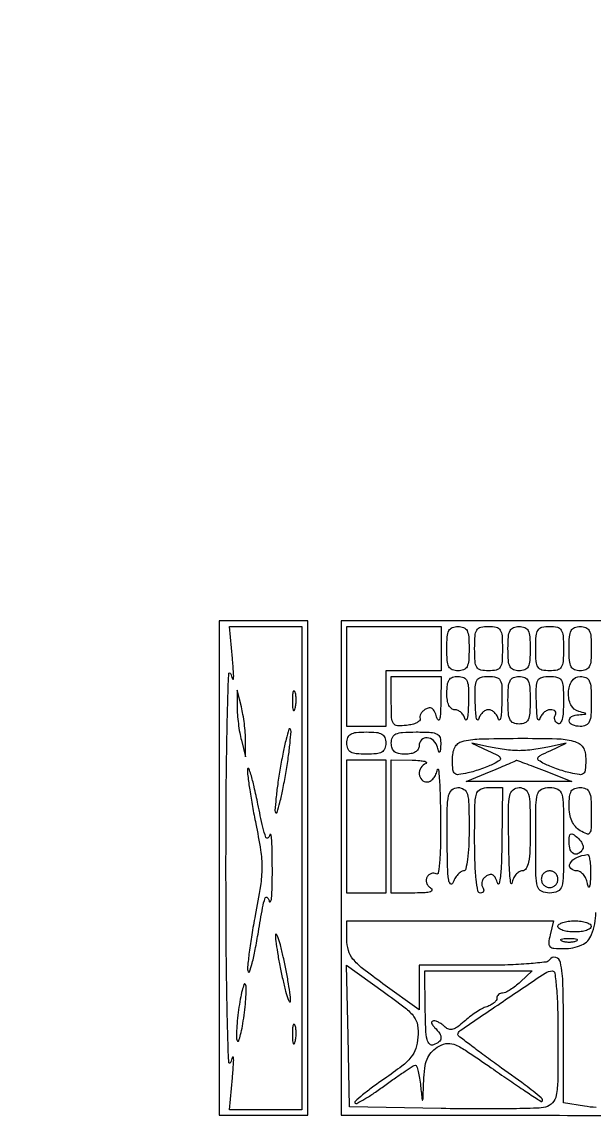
# Model space of a CAD drawing. Extents: x 23 to 255, y 40 to 184.
# Drawn here: x 23.39 to 32.11, y 167.55 to 184.24 of the extents above; entities that cross this region are included whole.
import ezdxf

# ---------------------------------------------------------------- set-up
doc = ezdxf.new("R2010")
doc.units = 0
doc.header["$MEASUREMENT"] = 0

msp = doc.modelspace()

# ---------------------------------------------------------------- linework, layer by layer
for points in [[(207.919475, 175.632891, 0.000007), (191.762556, 175.634099, 0.00002)], [(173.0434, 175.634494, 0.000013), (151.49745, 175.633531)], [(64.5921, 175.122), (34.1784, 175.122), (34.1784, 172.584), (34.1784, 170.046), (33.9669, 170.046), (33.7554, 170.046), (33.7554, 172.584), (33.7554, 175.122), (31.0059, 175.122), (28.2564, 175.122), (28.2564, 171.3573), (28.2564, 167.5926), (31.2174, 167.5926, -0.000802), (33.148325, 167.589503, -0.013469), (33.787125, 167.570241, -0.04187), (34.096236, 167.526438, -0.349897)], [(32.13941, 167.711061, -0.025919), (31.95765, 167.7315), (31.6404, 167.783939), (31.6404, 168.914969, 0.006655), (31.631484, 169.584789, 0.043229), (31.593478, 169.919618, 0.283107), (31.520733, 169.997516, 0.332788), (31.4289, 169.9614, -0.229563), (31.374039, 169.926551, -0.007969), (31.115336, 169.900941, -0.013028), (30.793827, 169.882698, -0.007657), (30.408707, 169.8768), (29.4408, 169.8768), (29.4408, 169.538861), (29.4408, 169.200922), (28.8909, 169.596511, -0.009618), (28.579131, 169.830021, -0.056575), (28.433377, 169.972808, -0.101453), (28.364508, 170.104953, -0.069667), (28.341, 170.27285), (28.341, 170.5536), (29.915271, 170.5536), (31.489543, 170.5536), (31.43646, 170.3421, 0.03342), (31.414483, 170.220699, 0.226304), (31.433888, 170.164565, 0.179813), (31.493429, 170.13675, 0.020303), (31.644831, 170.1306, 0.102685), (31.918268, 170.187354, 0.203785), (32.06794, 170.345011, 0.080955), (32.134327, 170.679712, 0.008562)], [(32.839278, 167.257218, -0.000591), (30.2868, 167.2542)]]:
    msp.add_lwpolyline(points, format="xyb")
for points in [[(26.3952, 171.3573), (26.3952, 167.5926), (27.072, 167.5926), (27.7488, 167.5926), (27.7488, 171.3573), (27.7488, 175.122), (27.072, 175.122), (26.3952, 175.122)], [(29.7792, 174.699), (29.7792, 174.3606), (29.3562, 174.3606), (28.9332, 174.3606), (28.9332, 173.9376), (28.9332, 173.5146), (28.6371, 173.5146), (28.341, 173.5146), (28.341, 174.276), (28.341, 175.0374), (29.0601, 175.0374), (29.7792, 175.0374)], [(28.9332, 171.9918), (28.9332, 170.9766), (28.6371, 170.9766), (28.341, 170.9766), (28.341, 171.9918), (28.341, 173.007), (28.6371, 173.007), (28.9332, 173.007)]]:
    msp.add_lwpolyline(points, close=True)
for points in [[(27.653165, 171.3573), (27.653165, 167.6772), (27.102695, 167.6772), (26.552225, 167.6772), (26.596763, 168.16365, 0.003887), (26.615564, 168.388212, 0.047012), (26.61399, 168.474722, 0.768635), (26.599086, 168.476944, 0.034094), (26.57056, 168.3963, -0.85721), (26.541027, 168.399812, -0.002804), (26.519765, 169.12048, -0.004102), (26.504558, 170.090072, -0.00187), (26.499819, 171.3573, -0.00187), (26.504558, 172.624528, -0.004102), (26.519765, 173.59412, -0.002804), (26.541027, 174.314788, -0.85721), (26.57056, 174.3183, 0.034094), (26.599086, 174.237656, 0.768635), (26.61399, 174.239878, 0.047012), (26.615564, 174.326388, 0.003887), (26.596763, 174.55095), (26.552225, 175.0374), (27.102695, 175.0374), (27.653165, 175.0374)], [(30.2022, 174.699, -0.017388), (30.19587, 174.517039, -0.098846), (30.170475, 174.42405, -0.184152), (30.119426, 174.377163, -0.094959), (30.033, 174.3606, -0.094959), (29.946574, 174.377163, -0.184152), (29.895525, 174.42405, -0.098846), (29.87013, 174.517039, -0.017388), (29.8638, 174.699, -0.017388), (29.87013, 174.880961, -0.098846), (29.895525, 174.97395, -0.184152), (29.946574, 175.020837, -0.094959), (30.033, 175.0374, -0.094959), (30.119426, 175.020837, -0.184152), (30.170475, 174.97395, -0.098846), (30.19587, 174.880961, -0.017388)], [(30.7098, 174.699, -0.016149), (30.703455, 174.502597, -0.124134), (30.675431, 174.41559, -0.201266), (30.615756, 174.373439, -0.05449), (30.4983, 174.3606, -0.05449), (30.380844, 174.373439, -0.201266), (30.321169, 174.41559, -0.124134), (30.293145, 174.502597, -0.016149), (30.2868, 174.699, -0.016149), (30.293145, 174.895403, -0.124134), (30.321169, 174.98241, -0.201266), (30.380844, 175.024561, -0.05449), (30.4983, 175.0374, -0.05449), (30.615756, 175.024561, -0.201266), (30.675431, 174.98241, -0.124134), (30.703455, 174.895403, -0.016149)], [(31.1328, 174.699, -0.017388), (31.12647, 174.517039, -0.098846), (31.101075, 174.42405, -0.184152), (31.050026, 174.377163, -0.094959), (30.9636, 174.3606, -0.094959), (30.877174, 174.377163, -0.184152), (30.826125, 174.42405, -0.098846), (30.80073, 174.517039, -0.017388), (30.7944, 174.699, -0.017388), (30.80073, 174.880961, -0.098846), (30.826125, 174.97395, -0.184152), (30.877174, 175.020837, -0.094959), (30.9636, 175.0374, -0.094959), (31.050026, 175.020837, -0.184152), (31.101075, 174.97395, -0.098846), (31.12647, 174.880961, -0.017388)], [(31.6404, 174.699, -0.016149), (31.634055, 174.502597, -0.124134), (31.606031, 174.41559, -0.201266), (31.546356, 174.373439, -0.05449), (31.4289, 174.3606, -0.05449), (31.311444, 174.373439, -0.201266), (31.251769, 174.41559, -0.124134), (31.223745, 174.502597, -0.016149), (31.2174, 174.699, -0.016149), (31.223745, 174.895403, -0.124134), (31.251769, 174.98241, -0.201266), (31.311444, 175.024561, -0.05449), (31.4289, 175.0374, -0.05449), (31.546356, 175.024561, -0.201266), (31.606031, 174.98241, -0.124134), (31.634055, 174.895403, -0.016149)], [(32.0634, 174.699, -0.017388), (32.05707, 174.517039, -0.098846), (32.031675, 174.42405, -0.184152), (31.980626, 174.377163, -0.094959), (31.8942, 174.3606, -0.094959), (31.807774, 174.377163, -0.184152), (31.756725, 174.42405, -0.098846), (31.73133, 174.517039, -0.017388), (31.725, 174.699, -0.017388), (31.73133, 174.880961, -0.098846), (31.756725, 174.97395, -0.184152), (31.807774, 175.020837, -0.094959), (31.8942, 175.0374, -0.094959), (31.980626, 175.020837, -0.184152), (32.031675, 174.97395, -0.098846), (32.05707, 174.880961, -0.017388)], [(29.770767, 173.87415, -0.007433), (29.764458, 173.698222, -0.05944), (29.750795, 173.618365, -0.605596), (29.731072, 173.614499, -0.097897), (29.707317, 173.660114, 0.041039), (29.676023, 173.741521, 0.128617), (29.638355, 173.785805, 0.187605), (29.593098, 173.796842, 0.106753), (29.539324, 173.777555, 0.056097), (29.498229, 173.745053, 0.065829), (29.467871, 173.705782, 0.076963), (29.452313, 173.666024, 0.14614), (29.454724, 173.632041, -0.293534), (29.448177, 173.601315, -0.081946), (29.406424, 173.571109, -0.055354), (29.337587, 173.545813, -0.031764), (29.25045, 173.530131, -0.041038), (29.111482, 173.525609, -0.241272), (29.050221, 173.560928, -0.133908), (29.022881, 173.64685, -0.010461), (29.0178, 173.889681), (29.0178, 174.276), (29.3985, 174.276), (29.7792, 174.276)], [(30.192386, 173.87415, -0.009495), (30.186068, 173.728686, -0.031619), (30.17409, 173.633833, -0.227697), (30.159157, 173.613632, -0.483558), (30.143883, 173.62035, 0.071619), (30.120052, 173.676936, 0.07028), (30.081104, 173.72491, 0.075733), (30.033525, 173.757277, 0.112012), (29.984497, 173.7684, -0.167576), (29.933475, 173.785994, -0.116208), (29.895008, 173.834024, -0.07678), (29.871291, 173.913313, -0.03436), (29.8638, 174.0222, -0.030703), (29.871605, 174.149178, -0.116834), (29.89905, 174.223125, -0.166173), (29.950488, 174.26251, -0.081208), (30.033, 174.276, -0.104189), (30.121301, 174.257398, -0.196975), (30.170948, 174.205845, -0.088642), (30.192438, 174.100252, -0.012094)], [(30.699986, 173.87415, -0.009495), (30.693668, 173.728686, -0.031619), (30.68169, 173.633833, -0.227697), (30.666757, 173.613632, -0.483558), (30.651483, 173.62035, 0.068007), (30.628127, 173.676942, 0.068913), (30.590526, 173.72491, 0.075394), (30.544959, 173.757294, 0.117373), (30.4983, 173.7684, 0.117373), (30.451641, 173.757294, 0.075394), (30.406074, 173.72491, 0.068913), (30.368473, 173.676942, 0.068007), (30.345117, 173.62035, -0.483558), (30.329843, 173.613632, -0.227697), (30.31491, 173.633833, -0.031619), (30.302932, 173.728686, -0.009495), (30.296614, 173.87415, -0.010911), (30.29598, 174.11826, -0.111948), (30.320039, 174.215646, -0.220871), (30.378123, 174.261746, -0.059097), (30.4983, 174.276, -0.059097), (30.618477, 174.261746, -0.220871), (30.676561, 174.215646, -0.111948), (30.70062, 174.11826, -0.010911)], [(31.1328, 173.913429, -0.015277), (31.126754, 173.7156, -0.094158), (31.10178, 173.617329, -0.186712), (31.050743, 173.568332, -0.09928), (30.9636, 173.550857, -0.09928), (30.876457, 173.568332, -0.186712), (30.82542, 173.617329, -0.094158), (30.800446, 173.7156, -0.015277), (30.7944, 173.913429, -0.015277), (30.800446, 174.111257, -0.094158), (30.82542, 174.209529, -0.186712), (30.876457, 174.258525, -0.09928), (30.9636, 174.276, -0.09928), (31.050743, 174.258525, -0.186712), (31.10178, 174.209529, -0.094158), (31.126754, 174.111257, -0.015277)], [(31.6404, 173.890307, -0.01661), (31.635121, 173.731456, -0.046676), (31.617449, 173.621753, -0.09864), (31.589761, 173.564384, -0.387311), (31.55442, 173.557753, -0.090427), (31.525294, 173.584025, -0.095498), (31.507994, 173.618416, -0.099685), (31.505133, 173.655527, -0.108373), (31.517113, 173.689646, 0.143742), (31.525321, 173.719532, 0.191481), (31.514567, 173.745266, 0.135779), (31.484674, 173.762646, 0.064273), (31.440096, 173.7684, 0.108005), (31.389161, 173.757268, 0.075852), (31.339963, 173.72491, 0.07125), (31.29993, 173.676932, 0.074509), (31.275717, 173.62035, -0.483558), (31.260443, 173.613632, -0.227697), (31.24551, 173.633833, -0.031619), (31.233532, 173.728686, -0.009495), (31.227214, 173.87415, -0.010911), (31.22658, 174.11826, -0.111948), (31.250639, 174.215646, -0.220871), (31.308723, 174.261746, -0.059097), (31.4289, 174.276, -0.059178), (31.548063, 174.261847, -0.211254), (31.607652, 174.216281, -0.113508), (31.6347, 174.120613, -0.012373)], [(32.0634, 173.8953, -0.013964), (32.057541, 173.685542, -0.090841), (32.03285, 173.583337, -0.188085), (31.981805, 173.532766, -0.102588), (31.8942, 173.5146, -0.093159), (31.776588, 173.536705, -0.277197), (31.728412, 173.598983, -0.314388), (31.762877, 173.663349, -0.101292), (31.87305, 173.693614, 0.002113), (31.972365, 173.700619, 0.392517), (31.9788, 173.707553, 0.339035), (31.972555, 173.715704, 0.001923), (31.87305, 173.742117, -0.221738), (31.753804, 173.840942, -0.121074), (31.715009, 174.030977, -0.131184), (31.769602, 174.207166, -0.257858), (31.8942, 174.276, -0.102588), (31.981805, 174.257834, -0.188085), (32.03285, 174.207263, -0.090841), (32.057541, 174.105058, -0.013964)], [(26.669019, 173.8107, 0.020035), (26.67365, 173.695164, 0.011605), (26.68799, 173.5569, 0.011587), (26.70884, 173.41868, 0.019071), (26.7336, 173.3031), (26.798181, 173.0493), (26.798181, 173.3031, 0.020035), (26.79355, 173.418636, 0.011605), (26.77921, 173.5569, 0.011587), (26.75836, 173.69512, 0.019071), (26.7336, 173.8107), (26.669019, 174.0645)], [(27.511493, 173.8953, 0.012823), (27.514928, 173.80493, 0.080377), (27.525163, 173.760016, 0.597527), (27.538709, 173.758532, 0.087174), (27.553627, 173.79116, 0.037336), (27.565463, 173.856099, 0.029507), (27.568794, 173.927449, 0.030339), (27.563899, 173.994374, 0.06278), (27.550492, 174.04496, 0.31318), (27.535365, 174.054856, 0.333666), (27.521656, 174.043955, 0.052471), (27.512995, 173.986678, 0.014395)], [(27.3258, 172.8801, 0.007047), (27.287025, 172.632469, 0.010822), (27.261133, 172.416986, 0.005517), (27.245386, 172.236253, 0.218709), (27.258942, 172.199658, 0.571056), (27.27959, 172.204981, 0.007954), (27.320882, 172.357238, 0.012792), (27.365503, 172.553697, 0.007085), (27.4104, 172.7955, 0.007047), (27.449175, 173.043131, 0.010822), (27.475067, 173.258614, 0.005517), (27.490814, 173.439347, 0.218709), (27.477258, 173.475942, 0.571056), (27.45661, 173.470619, 0.007954), (27.415318, 173.318362, 0.012792), (27.370697, 173.121903, 0.007085)], [(28.9332, 173.2608, -0.087745), (28.918201, 173.175992, -0.177212), (28.875038, 173.124836, -0.10769), (28.791434, 173.098553, -0.022514), (28.6371, 173.0916, -0.022514), (28.482766, 173.098553, -0.10769), (28.399163, 173.124836, -0.177212), (28.355999, 173.175992, -0.087745), (28.341, 173.2608, -0.087745), (28.355999, 173.345608, -0.177212), (28.399163, 173.396764, -0.10769), (28.482766, 173.423047, -0.022514), (28.6371, 173.43, -0.022514), (28.791434, 173.423047, -0.10769), (28.875038, 173.396764, -0.177212), (28.918201, 173.345608, -0.087745)], [(29.769386, 173.23965, -0.005718), (29.763295, 173.143012, -0.197309), (29.753283, 173.123005, -0.541772), (29.741184, 173.12643, -0.01159), (29.720883, 173.19735, 0.138886), (29.661616, 173.298129, 0.173665), (29.563146, 173.342016, 0.224322), (29.477155, 173.309062, 0.193225), (29.4408, 173.2185, -0.140575), (29.425756, 173.16605, -0.118484), (29.3844, 173.12544, -0.088208), (29.31757, 173.099944, -0.04716), (29.2293, 173.0916, -0.044917), (29.129238, 173.100607, -0.124434), (29.065388, 173.12967, -0.149477), (29.029861, 173.181677, -0.07578), (29.0178, 173.2608, -0.102588), (29.035966, 173.348405, -0.188085), (29.086538, 173.39945, -0.090841), (29.188742, 173.424141, -0.013964), (29.3985, 173.43, -0.012543), (29.619726, 173.424449, -0.1064), (29.715233, 173.39882, -0.215676), (29.759205, 173.34352, -0.074749)], [(31.78845, 173.292078, -0.067759), (31.87863, 173.254253, -0.117461), (31.93686, 173.198205, -0.101318), (31.968763, 173.115632, -0.04171), (31.9788, 172.995521, -0.023635), (31.972041, 172.852619, -0.200532), (31.942401, 172.797094, -0.207323), (31.882702, 172.780199, -0.025402), (31.74615, 172.805591, -0.015183), (31.645175, 172.832995, -0.010876), (31.534014, 172.869478, -0.010998), (31.429567, 172.908896, -0.023092), (31.350685, 172.944982, -0.029264), (31.260734, 172.998137, -0.358874), (31.250135, 173.033725, -0.175589), (31.28471, 173.071038, -0.008944), (31.435285, 173.145259), (31.6827, 173.26176), (31.4289, 173.203517, -0.01497), (31.316298, 173.181202, -0.010295), (31.187526, 173.162383, -0.010388), (31.062735, 173.149389, -0.020747), (30.9636, 173.145274, -0.020747), (30.864465, 173.149389, -0.010388), (30.739674, 173.162383, -0.010295), (30.610902, 173.181202, -0.01497), (30.4983, 173.203517), (30.2445, 173.26176), (30.491915, 173.145259, -0.008944), (30.64249, 173.071038, -0.175589), (30.677065, 173.033725, -0.358874), (30.666466, 172.998137, -0.029264), (30.576515, 172.944982, -0.023092), (30.497633, 172.908896, -0.010998), (30.393186, 172.869478, -0.010876), (30.282025, 172.832995, -0.015183), (30.18105, 172.805591, -0.025561), (30.044174, 172.780184, -0.209603), (29.984575, 172.797373, -0.198932), (29.955054, 172.853523, -0.022829), (29.9484, 172.999185, -0.040411), (29.957448, 173.110948, -0.078516), (29.985398, 173.195784, -0.100795), (30.032075, 173.253993, -0.110037), (30.09645, 173.287083, -0.056808), (30.354566, 173.324015, -0.006418), (30.946378, 173.333359, -0.006245), (31.539122, 173.327705, -0.060024)], [(29.54655, 172.950971, 0.158098), (29.469192, 172.886192, 0.154737), (29.443736, 172.787743, 0.180338), (29.48062, 172.703078, 0.203518), (29.561816, 172.6686, 0.142551), (29.610817, 172.68286, 0.078312), (29.658053, 172.724515, 0.067395), (29.696463, 172.786161, 0.058152), (29.719495, 172.85895, -0.84366), (29.734356, 172.858637, -0.020418), (29.748773, 172.724767, -0.009481), (29.760717, 172.473407, -0.003981), (29.767679, 172.134857, -0.006925), (29.767217, 171.765813, -0.015601), (29.75427, 171.486386, -0.01303), (29.733309, 171.284711, -0.5446), (29.700446, 171.269087, 0.120427), (29.665871, 171.28031, 0.10071), (29.627499, 171.275427, 0.091814), (29.591188, 171.255096, 0.081097), (29.562707, 171.222321, 0.121774), (29.549171, 171.180242, 0.09954), (29.555297, 171.133226, 0.090282), (29.58023, 171.08845, 0.079679), (29.620311, 171.053037, -0.267581), (29.636268, 171.02263, -0.317909), (29.616933, 170.997471, -0.06178), (29.531767, 170.982277, -0.012384), (29.37735, 170.977895), (29.0178, 170.9766), (29.0178, 171.9918), (29.0178, 173.007), (29.33505, 173.000321, -0.012966), (29.450318, 172.994902, -0.0391), (29.528044, 172.983069, -0.182733), (29.551361, 172.967433, -0.484869)], [(31.3443, 172.841688), (31.7673, 172.676514), (30.9636, 172.677158), (30.1599, 172.677802), (30.5406, 172.833629, 0.001834), (30.686568, 172.894002, 0.003022), (30.809469, 172.946238, 0.000397), (30.918106, 172.993291, 0.298759), (30.9213, 172.998159, -0.521793), (30.924575, 173.000443, -0.000344), (31.045556, 172.955786, -0.002821), (31.18209, 172.904404, -0.001673)], [(26.828595, 172.867999, 0.044744), (26.832036, 172.761026, 0.006703), (26.861001, 172.547759, 0.007487), (26.902466, 172.296206, 0.006397), (26.95351, 172.032411, -0.012193), (27.026274, 171.631501, -0.040461), (27.04615, 171.364424, -0.037193), (27.023583, 171.086264, -0.009136), (26.944283, 170.633992, 0.007148), (26.891668, 170.340774, 0.009798), (26.853289, 170.075467, 0.006923), (26.82876, 169.853819, 0.105543), (26.837484, 169.77758, 0.716486), (26.859259, 169.777512, 0.019874), (26.898765, 169.909518, 0.015007), (26.945176, 170.116056, 0.007134), (26.993108, 170.3844, -0.004057), (27.056647, 170.753215, -0.041272), (27.09674, 170.903194, -0.560828), (27.128968, 170.90989, -0.141941), (27.159649, 170.8497, 0.680519), (27.177105, 170.846409, 0.118445), (27.193247, 170.894115, 0.017772), (27.203489, 171.080351, 0.005704), (27.205702, 171.3573, 0.004304), (27.202371, 171.634271, 0.013434), (27.19352, 171.820485, 0.094339), (27.181029, 171.866972, 0.741873), (27.167885, 171.8649, -0.187331), (27.140426, 171.815607, -0.511126), (27.108253, 171.823919, -0.038324), (27.060894, 171.979023, -0.004575), (26.98583, 172.3302, 0.005878), (26.92861, 172.594526, 0.014875), (26.879071, 172.784807, 0.041543), (26.845731, 172.871413, 0.773625)], [(30.2022, 171.9495, -0.011151), (30.196434, 171.691012, -0.023046), (30.178139, 171.489823, -0.021957), (30.151545, 171.344239, -0.349864), (30.114874, 171.315, 0.164775), (30.076001, 171.301832, 0.051767), (30.030725, 171.259085, 0.045335), (29.986752, 171.1975, 0.036836), (29.951036, 171.12465, -0.540628), (29.918562, 171.118156, -0.163586), (29.891334, 171.174146, -0.025578), (29.875309, 171.381356, -0.004884), (29.869162, 171.75915, -0.00394), (29.86986, 172.265379, -0.046738), (29.889954, 172.460414, -0.164256), (29.940975, 172.549177, -0.182877), (30.033, 172.584, -0.150217), (30.123912, 172.556056, -0.180365), (30.17541, 172.483538, -0.059311), (30.197733, 172.327526, -0.005909)], [(30.701367, 171.75915, -0.006423), (30.694343, 171.454713, -0.015841), (30.67925, 171.23177, -0.040057), (30.65942, 171.122388, -0.759106), (30.637917, 171.122114, 0.039947), (30.606168, 171.205246, 0.134525), (30.568474, 171.248913, 0.192666), (30.52257, 171.258725, 0.097024), (30.466311, 171.237322, 0.078981), (30.426162, 171.202489, 0.090549), (30.401047, 171.158415, 0.100397), (30.394654, 171.112119, 0.123286), (30.407854, 171.070659, -0.072223), (30.423469, 171.034672, -0.148061), (30.422592, 171.00423, -0.188844), (30.405796, 170.98413, -0.126017), (30.376393, 170.9766, -0.361177), (30.33679, 171.009499, -0.01835), (30.310308, 171.187478, -0.019705), (30.292306, 171.438423, -0.008052), (30.2868, 171.7803, -0.003407), (30.290431, 172.313125, -0.060999), (30.313516, 172.48248, -0.22271), (30.375505, 172.556738, -0.109671), (30.4983, 172.584), (30.7098, 172.584)], [(31.1328, 171.9495, -0.00802), (31.127642, 171.627909, -0.039116), (31.107616, 171.447042, -0.085404), (31.070781, 171.34884, -0.266435), (31.011784, 171.315, 0.142551), (30.962783, 171.30074, 0.078312), (30.915547, 171.259085, 0.067395), (30.877137, 171.197439, 0.058152), (30.854105, 171.12465, -0.825725), (30.839269, 171.124649, -0.028656), (30.824827, 171.232515, -0.011028), (30.812869, 171.454828, -0.00443), (30.805921, 171.75915, -0.003877), (30.802766, 172.26702, -0.04687), (30.821308, 172.461184, -0.166685), (30.871691, 172.54934, -0.182292), (30.9636, 172.584, -0.150217), (31.054512, 172.556056, -0.180365), (31.10601, 172.483538, -0.059311), (31.128333, 172.327526, -0.005909)], [(31.6404, 171.7803, -0.003407), (31.636769, 171.247475, -0.060999), (31.613684, 171.07812, -0.22271), (31.551695, 171.003862, -0.109671), (31.4289, 170.9766, -0.109671), (31.306105, 171.003862, -0.22271), (31.244116, 171.07812, -0.060999), (31.221031, 171.247475, -0.003407), (31.2174, 171.7803, -0.003407), (31.221031, 172.313125, -0.060999), (31.244116, 172.48248, -0.22271), (31.306105, 172.556738, -0.109671), (31.4289, 172.584, -0.109671), (31.551695, 172.556738, -0.22271), (31.613684, 172.48248, -0.060999), (31.636769, 172.313125, -0.003407)], [(32.0634, 172.202583, -0.007048), (32.060033, 171.963782, -0.131288), (32.038727, 171.892193, -0.363252), (31.993373, 171.876984, -0.046272), (31.8942, 171.926833, -0.076904), (31.820325, 171.990556, -0.072128), (31.767232, 172.074953, -0.063308), (31.735512, 172.180832, -0.041181), (31.725, 172.30825, -0.025944), (31.732328, 172.449381, -0.112118), (31.759128, 172.528381, -0.172496), (31.810392, 172.569736, -0.084494), (31.8942, 172.584, -0.102719), (31.981823, 172.565807, -0.188131), (32.032868, 172.515173, -0.090714), (32.057548, 172.412814, -0.013917)], [(31.930576, 171.643814, -0.119392), (31.864699, 171.578702, -0.258637), (31.795783, 171.576239, -0.197273), (31.742943, 171.637616, -0.080485), (31.725, 171.748359, -0.021696), (31.729124, 171.84336, -0.241254), (31.748673, 171.874526, -0.286403), (31.782597, 171.873821, -0.028529), (31.850969, 171.823373, -0.050777), (31.895725, 171.777823, -0.064546), (31.926315, 171.727503, -0.078442), (31.938912, 171.68029, -0.165938)], [(32.051879, 171.25155, -0.00772), (32.045247, 171.123488, -0.074062), (32.033623, 171.070267, -0.684758), (32.019577, 171.070168, -0.046718), (32.003695, 171.12465, 0.058152), (31.980663, 171.197439, 0.067395), (31.942253, 171.259085, 0.078312), (31.895017, 171.30074, 0.142551), (31.846016, 171.315, -0.187468), (31.750202, 171.352233, -0.361243), (31.739736, 171.428589, -0.145725), (31.840961, 171.518141, -0.082687), (31.99995, 171.562121, -0.356948), (32.023971, 171.546355, -0.034663), (32.041377, 171.473646, -0.031741), (32.051731, 171.372706, -0.018765)], [(31.302, 171.1881, 0.099038), (31.311688, 171.13967, 0.097945), (31.339277, 171.098477, 0.097945), (31.38047, 171.070888, 0.099038), (31.4289, 171.0612, 0.099038), (31.47733, 171.070888, 0.097945), (31.518523, 171.098477, 0.097945), (31.546112, 171.13967, 0.099038), (31.5558, 171.1881, 0.099038), (31.546112, 171.23653, 0.097945), (31.518523, 171.277723, 0.097945), (31.47733, 171.305312, 0.099038), (31.4289, 171.315, 0.099038), (31.38047, 171.305312, 0.097945), (31.339277, 171.277723, 0.097945), (31.311688, 171.23653, 0.099038)], [(32.0634, 170.469, -0.254951), (32.045671, 170.436491, -0.06271), (31.988846, 170.409251, -0.048861), (31.906827, 170.390556, -0.031626), (31.8096, 170.3844, -0.031626), (31.712373, 170.390556, -0.048861), (31.630354, 170.409251, -0.06271), (31.573529, 170.436491, -0.254951), (31.5558, 170.469, -0.254951), (31.573529, 170.501509, -0.06271), (31.630354, 170.528749, -0.048861), (31.712373, 170.547444, -0.031626), (31.8096, 170.5536, -0.031626), (31.906827, 170.547444, -0.048861), (31.988846, 170.528749, -0.06271), (32.045671, 170.501509, -0.254951)], [(27.253561, 170.3421, 0.039917), (27.258387, 170.24638, 0.007579), (27.283691, 170.073495, 0.008047), (27.319639, 169.872043, 0.007313), (27.363123, 169.6653, 0.007401), (27.407614, 169.480886, 0.021997), (27.445478, 169.35651, 0.114559), (27.468096, 169.321038, 0.653893), (27.482639, 169.3269, 0.039917), (27.477813, 169.42262, 0.007579), (27.452509, 169.595505, 0.008047), (27.416561, 169.796957, 0.007313), (27.373077, 170.0037, 0.007401), (27.328586, 170.188114, 0.021997), (27.290722, 170.31249, 0.114559), (27.268104, 170.347962, 0.653893)], [(31.83075, 170.243771, -0.057986), (31.782527, 170.230545, -0.037979), (31.725, 170.226169, -0.037979), (31.667473, 170.230545, -0.057986), (31.61925, 170.243771, -0.174857), (31.601536, 170.259615, -0.447206), (31.606692, 170.273907, -0.078554), (31.649584, 170.283803, -0.017491), (31.725, 170.286442, -0.017491), (31.800416, 170.283803, -0.078554), (31.843308, 170.273907, -0.447206), (31.848464, 170.259615, -0.174857)], [(29.423669, 168.780679, -0.057865), (29.388777, 168.608367, -0.091444), (29.316995, 168.476274, -0.05943), (29.180009, 168.342934, -0.01298), (28.912993, 168.149377, 0.008285), (28.729492, 168.018969, 0.014092), (28.581084, 167.903171, 0.007896), (28.465678, 167.804661, 0.432798), (28.464867, 167.778933, 0.332267), (28.494255, 167.774677, 0.009088), (28.613808, 167.842486, 0.015314), (28.756791, 167.933077, 0.009465), (28.919408, 168.047776, -0.005013), (29.082673, 168.165123, -0.007498), (29.227837, 168.264047, -0.003655), (29.352306, 168.344863, -0.143106), (29.383578, 168.354, -0.323608), (29.403616, 168.339514, -0.017831), (29.426526, 168.260808, -0.02209), (29.447658, 168.158359, -0.013757), (29.463772, 168.03675, 0.001032), (29.486304, 167.825551, 0.708338), (29.494169, 167.82371, 0.133162), (29.501275, 167.84642, 0.000551), (29.511178, 168.111031, -0.022582), (29.527471, 168.310588, -0.062329), (29.562455, 168.446961, -0.083042), (29.622639, 168.547065, -0.068736), (29.71575, 168.62981, -0.098089), (29.846748, 168.684227, -0.141495), (29.971037, 168.673892, -0.055645), (30.145857, 168.583929, -0.005391), (30.5406, 168.315479, 0.001942), (30.792865, 168.141366, 0.002504), (31.025993, 167.983503, 0.001904), (31.222505, 167.852947, 0.021969), (31.302, 167.805439, 0.608727), (31.321253, 167.818579, 0.191347), (31.298234, 167.860731, 0.013874), (31.053672, 168.05254, 0.003529), (30.64635, 168.349703, -0.002864), (30.411211, 168.520771, -0.00462), (30.213172, 168.669432, -0.001053), (30.041796, 168.801144, -0.232408), (30.033, 168.819045, -0.247533), (30.066575, 168.882709, -0.001103), (30.719022, 169.327126, -0.001602), (31.361628, 169.759768, -0.148413), (31.468483, 169.7922, -0.376299), (31.507496, 169.757996, -0.011307), (31.532828, 169.525538, -0.015229), (31.550417, 169.208823, -0.006256), (31.5558, 168.778612, -0.003008), (31.551905, 168.131072, -0.041416), (31.529699, 167.897574, -0.140408), (31.47314, 167.782431, -0.149488), (31.36545, 167.718107, -0.053901), (31.234552, 167.700467, -0.002978), (30.82097, 167.692068, -0.004581), (30.327775, 167.689509, -0.003332), (29.7792, 167.695345), (28.3833, 167.7195), (28.359612, 168.799515), (28.335924, 169.879529), (28.892382, 169.479223, -0.008052), (29.228632, 169.229016, -0.066283), (29.362896, 169.093999, -0.125831), (29.417664, 168.964418, -0.058499)], [(30.98309, 169.623, -0.022119), (30.907092, 169.558232, -0.025343), (30.828934, 169.503503, -0.025667), (30.758835, 169.464394, -0.114892), (30.713337, 169.4538, 0.088293), (30.679685, 169.447811, 0.094754), (30.65109, 169.430623, 0.100011), (30.631961, 169.405, 0.110934), (30.6252, 169.374901, -0.159628), (30.614137, 169.341131, -0.061474), (30.579878, 169.304794, -0.052715), (30.529948, 169.271601, -0.043537), (30.470914, 169.247033, 0.04897), (30.398399, 169.21593, 0.019612), (30.305794, 169.160133, 0.019184), (30.209967, 169.091742, 0.022955), (30.12546, 169.019966, -0.026882), (30.029271, 168.939558, -0.089661), (29.955944, 168.902891, -0.145809), (29.895154, 168.903179, -0.12339), (29.839827, 168.936333, 0.039668), (29.797435, 168.972484, 0.035356), (29.748258, 169.00305, 0.037103), (29.699907, 169.024138, 0.084476), (29.66076, 169.0308, 0.186338), (29.63763, 169.02187, 0.255088), (29.630445, 169.00119, 0.116259), (29.644084, 168.968624, 0.039343), (29.67768, 168.92928, -0.044135), (29.75405, 168.838091, -0.170623), (29.773512, 168.768038, -0.215117), (29.743308, 168.711518, -0.072584), (29.659927, 168.664733, -0.294203), (29.601985, 168.676832, -0.142443), (29.563464, 168.745746, -0.04677), (29.542644, 168.901074, -0.007604), (29.535161, 169.205582), (29.529669, 169.7922), (30.347187, 169.7922), (31.164705, 169.7922)], [(26.6913, 169.2, 0.010151), (26.671509, 169.030704, 0.014905), (26.661586, 168.88118, 0.010171), (26.659604, 168.758254, 0.197815), (26.673933, 168.723867, 0.555625), (26.693458, 168.728416, 0.018206), (26.721334, 168.821431, 0.019287), (26.749995, 168.951921, 0.01024), (26.7759, 169.1154, 0.010151), (26.795691, 169.284696, 0.014905), (26.805614, 169.43422, 0.010171), (26.807596, 169.557146, 0.197815), (26.793267, 169.591533, 0.555625), (26.773742, 169.586984, 0.018206), (26.745866, 169.493969, 0.019287), (26.717205, 169.363479, 0.01024)], [(27.511493, 168.8193, 0.012823), (27.514928, 168.72893, 0.080377), (27.525163, 168.684016, 0.597527), (27.538709, 168.682532, 0.087174), (27.553627, 168.71516, 0.037336), (27.565463, 168.780099, 0.029507), (27.568794, 168.851449, 0.030339), (27.563899, 168.918374, 0.06278), (27.550492, 168.96896, 0.31318), (27.535365, 168.978856, 0.333666), (27.521656, 168.967955, 0.052471), (27.512995, 168.910678, 0.014395)]]:
    msp.add_lwpolyline(points, format="xyb", close=True)

doc.saveas('drawing.dxf')
